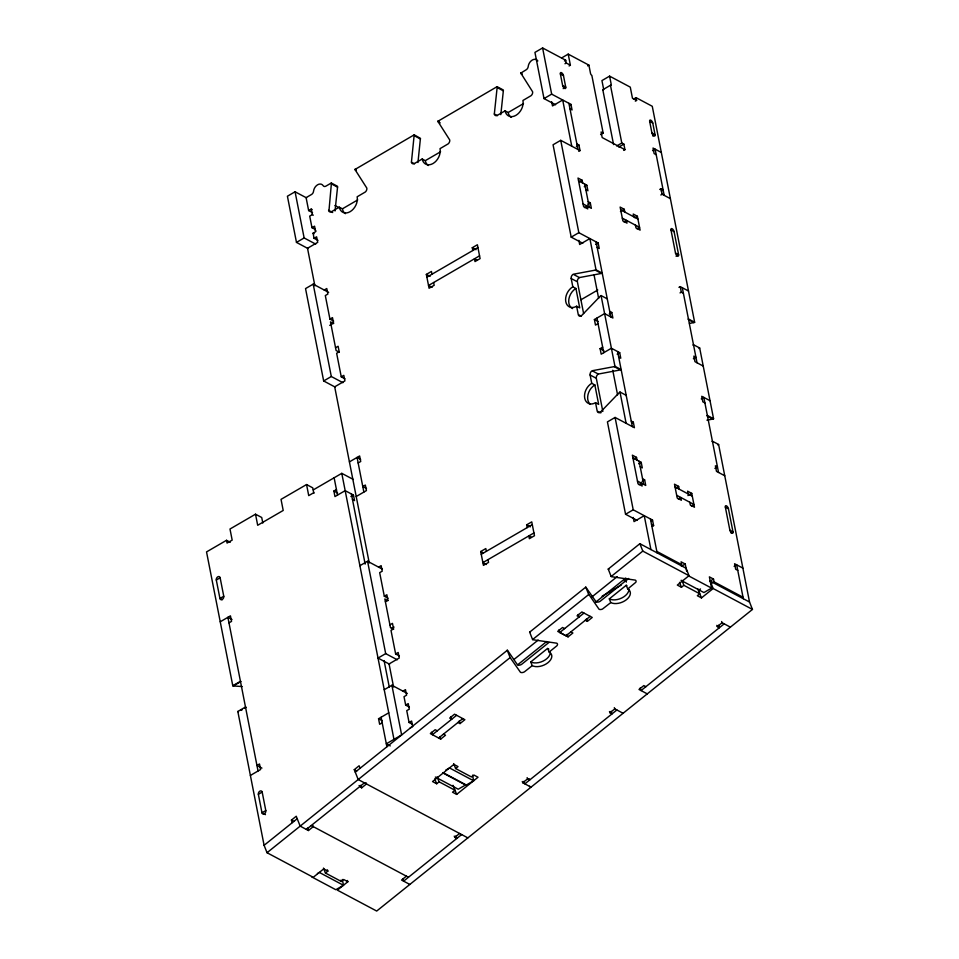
<?xml version="1.0" encoding="UTF-8"?>
<svg xmlns="http://www.w3.org/2000/svg" width="959" height="959" viewBox="0 0 959 959"><rect width="100%" height="100%" fill="white"/><g stroke="black" fill="none" stroke-linecap="round" stroke-linejoin="round"><path stroke-width="1.44" d="M417.956 162.527L420.438 138.348L414.192 134.835L355.046 169.431A3.297 2.338 -62 0 0 355.262 169.971L366.817 188.084A3.333 2.362 -62 0 1 365.271 192.028L357.156 196.787A11.652 8.283 -62 0 1 350.131 211.675A11.652 8.283 -62 0 1 339.294 207.168L331.634 211.615A3.333 2.362 -62 0 1 328.925 211.244L331.358 183.852A3.321 2.362 -62 0 0 331.299 183.001L325.916 186.13A3.333 2.362 -62 0 1 323.159 185.674A6.665 4.735 -62 0 0 317.621 184.775A6.665 4.735 -62 0 0 313.533 191.273A3.333 2.362 -62 0 1 311.483 194.509L306.101 197.638L308.642 210.572L312.526 212.634M335.027 210.98L337.556 187.149A3.321 2.362 -62 0 0 337.508 186.298L331.299 183.001M414.54 163.821L411.435 162.167L414.192 134.835M497.433 115.655L494.329 114.001L497.134 87.533A3.333 2.374 -62 0 0 497.086 86.67L437.927 121.266A3.345 2.374 -62 0 0 438.143 121.805L449.711 139.93A3.333 2.362 -62 0 1 448.165 143.862L440.049 148.633A11.652 8.283 -62 0 1 433.024 163.521A11.652 8.283 -62 0 1 422.188 159.002M500.814 114.66L503.343 90.829A3.333 2.374 -62 0 0 503.295 89.978L497.086 86.67M592.902 371.157L598.332 374.046L620.401 369.922A3.333 2.362 -62 0 0 621.156 369.611L614.947 366.314A3.333 2.362 -62 0 1 614.192 366.626L592.123 370.749A3.333 2.362 -62 0 0 590.121 375.005L591.751 383.312A11.652 8.283 -62 0 0 584.714 398.201A11.652 8.283 -62 0 0 595.551 402.708L597.181 411.027A3.333 2.362 -62 0 0 600.274 412.31L619.286 392.579A3.321 2.362 -62 0 1 619.994 392.039L626.203 395.336A3.321 2.362 -62 0 0 625.831 395.587M292.399 822.594L291.416 820.125L296.247 816.241L300.167 826.131L308.438 830.53L313.281 826.646L312.79 825.411M467.86 837.878L358.198 779.547L354.279 769.657L359.122 765.773L360.104 768.255M323.483 868.087L325.437 873.026L327.858 871.096L323.722 868.89L313.245 877.305L267.034 852.719L264.097 845.311L297.23 818.71M355.262 772.139L507.347 650.262A3.368 2.026 -21.4 0 1 507.695 650.574L517.536 664.899A3.333 2.002 -21.6 0 0 521.552 664.395L548.98 642.422M507.203 650.178L510.14 657.586L520.473 672.307A3.333 2.002 -21.6 0 0 524.489 671.803L532.221 665.642A11.652 7.025 -21.6 0 0 547.925 662.705A11.652 7.025 -21.6 0 0 549.147 652.048L556.807 645.863A3.333 2.002 -21.5 0 0 556.747 643.189L533.288 639.797A3.345 2.014 -21.6 0 1 532.593 639.569L529.656 632.149L585.781 587.112L596.102 601.832A3.333 2.002 -21.6 0 0 600.118 601.329L628.672 578.457M585.781 587.112L588.718 594.52A3.345 2.026 -21.9 0 1 589.21 594.916L599.039 609.241A3.333 2.014 -21.6 0 0 602.492 609.049L610.787 602.576A11.652 7.013 -21.6 0 0 626.491 599.639A11.652 7.013 -21.6 0 0 627.713 588.994L635.721 582.377A3.333 2.002 -21.5 0 0 635.326 580.123L611.854 576.743A3.345 2.002 -21.3 0 1 611.171 576.503L608.234 569.083L639.869 543.693L686.081 568.267L689.018 575.688L677.318 585.074L681.465 587.268L683.875 585.326L699.746 593.765L697.325 595.707L701.461 597.913L713.148 588.526L752.467 609.433L376.695 911.05L337.376 890.144L347.865 881.729L347.374 880.494M267.034 852.719L510.14 657.586M532.593 639.569L588.718 594.52M611.171 576.503L642.806 551.101L689.018 575.688M513.916 659.528L538.155 640.073M591.679 597.109L617.224 576.599M306.377 829.427L364.408 782.856M359.074 785.493L361.639 787.83L366.47 783.947L365.978 782.712M517.812 664.683L546.678 641.523M595.563 602.276L625.759 578.037M456.604 715.306L432.425 734.714L431.442 732.244M558.809 630.015L559.78 632.484L583.971 613.077M610.787 602.576L609.313 598.872L626.251 585.278A11.652 7.025 -21.6 0 1 626.862 585.661M438.635 738.01L462.813 718.603M590.181 616.373L565.99 635.793L559.78 632.484M437.256 730.818L435.182 729.715L430.351 733.599L440.696 739.101L445.527 735.217L443.466 734.126M457.97 722.475L460.044 723.577L464.875 719.694L454.53 714.191L449.699 718.075L451.761 719.166L450.79 716.697M564.611 628.589L562.549 627.498L557.706 631.37L568.052 636.872L572.895 633L570.821 631.897M585.338 620.245L587.399 621.348L592.242 617.464L581.897 611.962L577.054 615.846L579.128 616.949L578.145 614.479M455.621 768.543L458.03 766.601L453.895 764.395L432.533 781.549L436.669 783.755L439.09 781.813L454.95 790.252L452.528 792.194L456.664 794.388L478.038 777.234L473.902 775.04L471.48 776.982L455.621 768.543L453.667 763.604M698.524 590.492L700.478 588.934M325.437 873.026L341.308 881.465L343.718 879.523L347.865 881.729M406.388 876.166L401.545 880.05L409.829 884.45M454.254 836.116L454.746 837.351L459.577 833.467M522.283 781.513L522.775 782.748L527.618 778.864L529.68 779.967L529.2 778.732M609.48 711.53L609.972 712.765L614.803 708.881L623.086 713.28M716.805 625.388L717.296 626.623L722.127 622.739L730.398 627.138M461.651 834.57L403.619 881.153L402.636 878.684M616.877 709.984L524.849 783.851L523.866 781.381M724.201 623.841L641.056 690.564L640.085 688.094M306.616 197.914L295.072 191.776L287.412 196.223L296.475 242.399L308.067 248.573M569.107 65.955L570.389 65.212L566.254 63.006L565.702 60.237L542.602 47.95L534.942 52.397L544.005 98.585L555.597 104.747M494.329 114.001A3.333 2.362 -62 0 0 497.421 115.296L505.081 110.848A11.652 8.283 -62 0 0 515.918 115.356A11.652 8.283 -62 0 0 522.943 100.467L531.046 95.696A3.333 2.362 -62 0 0 532.605 91.764L520.821 73.112L526.167 69.779A3.333 2.362 -62 0 0 528.205 66.543A6.665 4.735 -62 0 1 532.293 60.045A6.665 4.735 -62 0 1 537.831 60.944M561.782 57.864L568.207 54.124L588.898 65.128L590.528 73.447A1.666 0.767 59.8 0 0 591.835 75.377L603.163 133.109L600.61 134.596M564.431 60.98L565.702 60.237M308.642 210.572L311.196 209.086L312.226 209.637M564.971 63.75L566.254 63.006M313.317 215.176L312.286 214.636L309.709 216.123L311.975 227.679L315.067 229.321A2.493 1.151 59.8 0 0 315.847 231.023M587.627 65.871L588.898 65.128M339.294 207.168L342.399 208.822L357.707 199.928M411.435 162.167A3.333 2.362 -62 0 0 414.528 163.45L422.188 159.002L425.293 160.656L440.601 151.762M505.081 110.848L508.186 112.491L523.494 103.596M311.975 227.679L314.552 226.18L315.631 231.718L313.078 233.205L314.072 238.288L317.956 240.349M296.475 242.399L304.135 237.952L315.715 244.113M544.005 98.585L551.665 94.138L570.977 104.411L572.055 109.949L569.994 108.846M563.185 88.624L565.726 87.137L563.472 75.593A2.493 1.151 59.8 0 0 561.506 72.692A2.493 1.151 59.8 0 0 560.368 73.939L562.633 85.495A2.493 1.151 59.8 0 0 564.587 88.396A2.493 1.151 59.8 0 0 565.738 87.137L562.633 85.495M314.072 238.288L316.626 236.801L317.717 242.339L307.515 248.273L314.876 285.794M635.326 101.163L636.596 100.431L632.461 98.226L630.279 87.137L609.588 76.133L601.94 80.58L603.571 88.899A1.666 0.767 59.8 0 1 602.803 89.726L613.568 144.581M569.694 105.142L570.977 104.411M602.803 89.738L610.463 85.279A1.666 0.767 59.8 0 0 611.231 84.452L609.588 76.133M328.637 292.363L313.197 284.14L305.537 288.587L323.663 380.963L335.242 387.124M578.756 151.33L580.039 150.587L560.727 140.326L553.067 144.773L571.192 237.137L582.772 243.298M633.503 99.137L636.057 97.65L652.264 106.281L694.64 322.284A3.333 2.362 -62 0 1 693.884 322.596L689.473 323.423M324.226 290.014L326.779 288.527L327.87 294.065L325.317 295.552L329.932 319.107L333.66 321.085M576.395 146.535L578.948 145.049L580.039 150.587M616.685 145.984L621.792 143.023L623.853 144.114L624.944 149.664L623.674 150.407M618.759 147.087L623.853 144.114M329.932 319.107L332.485 317.621L333.576 323.171L329.752 325.389M652.755 135.974L655.045 134.644L652.779 123.1A2.493 1.151 59.8 0 0 650.825 120.199A2.493 1.151 59.8 0 0 649.675 121.445L651.94 133.001A2.493 1.151 59.8 0 0 653.906 135.902A2.493 1.151 59.8 0 0 655.045 134.644L651.94 133.001M579.596 181.742L582.149 180.256L582.688 183.025M433.624 282.533L434.175 285.303L429.069 288.263L426.347 274.406L431.454 271.445L431.994 274.214M472.823 250.491L472.284 247.722L477.39 244.761L480.099 258.606L475.005 261.579L474.453 258.81L476.935 260.129M426.887 277.175L477.93 247.53M584.283 186.717L586.824 185.231L587.915 190.769L585.853 189.678M652.564 150.647L655.117 149.16L664.179 195.348M479.56 255.837L428.517 285.494L432.065 287.376M335.554 347.745L338.107 346.259L339.198 351.797L336.645 353.284L341.26 376.839L344.988 378.817M587.723 204.267L590.276 202.781L591.355 208.331L583.084 203.919M584.666 207.612L587.22 206.125L587.771 208.894L583.623 206.688L578.013 178.062L582.149 180.256M323.663 380.963L331.311 376.515L342.902 382.677M571.192 237.137L578.84 232.689L598.152 242.963L599.243 248.501L597.169 247.41M620.449 211.507L624.273 209.29L624.812 212.059M659.744 189.45L661.015 188.707L663.089 189.798L661.171 190.913M341.26 376.839L343.813 375.353L344.904 380.903L334.691 386.837L369.239 562.909M660.835 194.989L662.106 194.245L670.389 198.645M623.901 221.853L626.455 220.366L626.994 223.135L622.859 220.942L620.137 207.084L624.273 209.29M634.822 217.741L637.375 216.255L640.097 230.112L635.961 227.906L635.409 225.137M595.599 244.449L598.152 242.963M637.016 228.829L639.569 227.343L622.331 218.172M580.962 299.771L597.793 290.002M676.059 256.209L678.612 254.734L674.081 231.634A2.493 1.151 59.8 0 0 672.115 228.733A2.493 1.151 59.8 0 0 670.976 229.98L675.508 253.08A2.493 1.151 59.8 0 0 677.462 255.981A2.493 1.151 59.8 0 0 678.612 254.734L675.508 253.08M262.814 523.039L261.723 517.5L255.514 514.192L229.992 529.02L232.174 540.109L227.067 543.07L226.528 540.301L206.533 551.916L232.785 685.745A3.333 1.546 59.8 0 0 233.361 685.949L242.183 686.56M313.845 493.382L312.754 487.843L306.556 484.547L281.035 499.363L283.205 510.452L257.683 525.28L255.514 514.192M349.424 461.878L359.625 455.957L360.716 461.495L358.163 462.981M598.032 323.603L595.479 325.089L594.4 319.539L604.602 313.617L612.885 318.016L611.794 312.478L609.72 311.375M609.241 313.953L611.794 312.478M313.281 489.893L341.776 473.338L353.332 479.476M313.833 492.662L308.726 495.623L306.556 484.547M678.948 287.352L680.231 286.621L688.502 291.021M352.468 499.495L354.542 500.598L353.451 495.06L345.18 490.648L334.967 496.582L333.888 491.044L336.441 489.558M680.039 292.903L681.322 292.159L683.383 293.262M618.699 357.096L620.761 358.198L619.682 352.66L611.398 348.249L601.197 354.183L600.106 348.644L602.66 347.158M350.898 496.534L353.451 495.06M356.209 496.522L366.422 490.588L365.331 485.05L362.778 486.537L366.506 488.515M216.302 580.003L220.138 577.786L223.759 596.258A2.493 1.774 -62 0 1 222.248 599.447A2.493 1.774 -62 0 1 219.935 598.476L216.302 580.003A2.493 1.774 -62 0 1 217.813 576.815A2.493 1.774 -62 0 1 220.138 577.786M617.128 354.135L619.682 352.66M223.759 596.258L219.935 598.476L222.26 599.711M220.234 621.78L230.448 615.846L231.539 621.384L228.985 622.87M693.381 358.714L695.934 357.228L693.872 356.125L694.951 361.663L703.235 366.074M359.901 565.702L367.561 561.255L382.341 569.119M631.25 421.061L633.312 422.164L634.402 427.702L615.091 417.441L607.431 421.888L625.556 514.252L637.148 520.413M378.589 567.129L381.143 565.642L382.233 571.18L379.68 572.667L384.307 596.222L388.023 598.2M632.041 422.907L633.312 422.164M701.269 398.896L703.822 397.41L718.543 472.463M384.307 596.222L386.861 594.736L387.939 600.286L385.386 601.761M232.785 685.745L240.445 681.298A3.333 1.546 59.8 0 0 241.009 681.501M233.361 685.949L239.738 682.245M633.959 458.858L636.512 457.371L637.064 460.14M487.999 559.648L488.539 562.418L483.432 565.378L480.711 551.521L485.817 548.56L486.369 551.329M527.198 527.606L526.647 524.837L531.754 521.876L534.475 535.721L529.368 538.694L528.829 535.925L531.31 537.244M481.262 554.29L532.293 524.645M638.646 463.832L641.199 462.346L642.29 467.884L640.216 466.793M533.923 532.952L482.892 562.609L486.441 564.491M264.097 845.311L237.832 711.47L245.492 707.023A3.333 1.546 59.8 0 1 245.948 707.334M241.009 710.427L242.279 709.684M244.833 708.198L246.103 707.454M389.917 624.86L392.471 623.374L393.562 628.912L391.008 630.399L395.635 653.954L399.352 655.932M642.086 481.382L644.64 479.896L645.731 485.434L637.447 481.034M391.512 628.541L394.065 627.054M639.042 484.727L641.595 483.24L642.134 486.009L637.999 483.804L632.377 455.177L636.512 457.371M397.266 659.792L385.686 653.63L378.026 658.078L389.618 664.239M625.556 514.252L633.216 509.804L652.528 520.078L653.606 525.616L652.336 526.359M676.095 487.879L678.636 486.393L679.188 489.174M395.635 653.954L398.177 652.468L399.268 658.018L389.066 663.94L393.598 687.04M714.911 468.4L717.452 466.913L715.39 465.822L716.481 471.36L724.752 475.76M678.265 498.968L680.818 497.481L681.358 500.25L677.222 498.057L674.501 484.199L678.636 486.393M687.915 495.587L691.751 493.37L694.46 507.227L690.324 505.021L689.785 502.252M651.245 520.821L652.528 520.078M691.379 505.944L693.932 504.458L676.694 495.288M384.235 689.713L391.895 685.265L407.335 693.477M250.383 775.447L260.596 769.514L259.505 763.975L256.952 765.45L261.927 768.099M402.924 691.139L405.477 689.653L406.568 695.191L404.015 696.678L405.669 705.105L409.385 707.083M382.197 722.798L379.644 724.285L378.553 718.735L388.767 712.801M405.669 705.105L408.222 703.618L409.301 709.169L406.748 710.643L409.073 722.487L412.178 724.129M624.273 581.01L628.109 578.78M258.355 794.304L262.179 792.074L265.811 810.607A2.493 1.774 -62 0 1 264.312 813.795A2.493 1.774 -62 0 1 261.987 812.824L258.355 794.304A2.493 1.774 -62 0 1 259.865 791.163A2.493 1.774 -62 0 1 262.191 792.134M602.108 596.198L621.24 585.074M731.058 532.952L732.976 531.837L728.444 508.749A2.493 1.151 59.8 0 0 726.478 505.849A2.493 1.151 59.8 0 0 725.34 507.095L729.871 530.195A2.493 1.151 59.8 0 0 731.825 533.096A2.493 1.151 59.8 0 0 732.976 531.837L729.871 530.195M409.073 722.487L411.627 721L412.718 726.538L410.164 728.025M681.417 566.266L685.241 564.036L686.62 571.049M265.799 810.547L261.975 812.776L265.463 814.635M734.114 566.313L736.668 564.827L743.321 598.728M709.684 581.298L713.52 579.08L714.059 581.849L743.033 597.253M711.506 583.336L714.059 581.849M713.52 579.08L709.384 576.874L711.578 588.107L703.93 592.554L681.058 580.387M445.671 770.173L449.495 767.943L473.638 780.782L465.978 785.229L443.118 773.074M317.417 873.541L319.335 872.426L343.466 885.277L335.818 889.724L311.675 876.886M573.973 274.682L579.404 277.571L601.473 273.435A3.333 2.362 -62 0 0 602.216 273.135L596.019 269.827A3.333 2.362 -62 0 1 595.263 270.138L573.194 274.262A3.333 2.362 -62 0 0 571.192 278.518L572.823 286.825A11.652 8.283 -62 0 0 565.786 301.713A11.652 8.283 -62 0 0 576.623 306.233L579.727 307.875L575.915 288.479L572.823 286.825M706.927 420.174L712.813 419.083A3.333 2.362 -62 0 0 713.568 418.771L699.686 348.009L693.477 344.713A3.321 2.362 -62 0 0 692.937 345.096M530.351 632.389L529.656 632.149M560.368 73.939L563.472 75.593M649.675 121.445L652.779 123.1M520.785 72.908L521.816 73.459M521.037 73.639L522.08 74.191M661.326 152.457L653.043 148.058L654.134 153.608L656.208 154.699M603.163 133.109L601.101 132.006L602.18 137.557L624.944 149.664M498.177 88.084L503.343 90.829M576.874 143.946L578.948 145.049M578.553 180.831L586.824 185.231M670.976 229.98L674.081 231.634M637.375 216.255L633.24 214.049L633.779 216.83M620.701 209.865L637.939 219.036M437.891 121.074L438.922 121.625M438.143 121.805L440.217 122.908M588.203 201.678L590.276 202.781M415.283 136.238L420.45 138.995M694.64 322.284L688.43 318.987A3.333 2.362 -62 0 1 688.059 319.167M595.263 270.138L599.914 272.608M689.233 320.114L693.884 322.596M571.192 278.518L576.623 281.407M576.623 306.233L578.253 314.54A3.333 2.362 -62 0 0 581.346 315.835L600.358 296.091A3.321 2.362 -62 0 1 601.065 295.552L607.263 298.86M354.998 169.24L356.029 169.779M355.262 169.971L356.292 170.51M472.284 247.722L476.012 249.7M594.4 319.539L598.116 321.529M579.032 314.96L581.358 316.194M332.389 184.404L337.556 187.149M710.032 400.706L701.748 396.307L702.839 401.845L704.901 402.948M334.907 205.514L338.791 207.576M600.106 348.644L603.834 350.622M328.541 210.333L332.677 212.526M713.568 418.771L707.358 415.463A3.333 2.362 -62 0 1 706.795 415.726M614.192 366.626L618.843 369.095M708.162 416.602L712.813 419.083M426.347 274.406L430.076 276.396M590.121 375.005L595.551 377.894M752.467 609.433L749.53 602.012L718.615 444.497L712.405 441.2A3.321 2.362 -62 0 0 712.046 441.44M313.078 233.205L314.12 233.756M591.751 383.312L594.856 384.967L598.656 404.362L595.551 402.708M600.274 412.31L601.053 412.73M597.96 411.435L600.286 412.682M632.916 457.946L641.199 462.346M725.34 507.095L728.444 508.749M691.751 493.37L687.603 491.164L688.154 493.933M675.064 486.98L692.302 496.151M642.566 478.793L644.64 479.896M333.588 323.531L330.483 321.876L336.094 350.514L339.198 352.169M742.877 568.136L734.594 563.736L735.685 569.274L737.759 570.377M651.545 524.525L653.606 525.616M685.241 564.036L681.106 561.842L681.645 564.611L656.819 551.401M749.518 602.024L710.211 581.106L713.148 588.526M688.718 575.939L711.578 588.107M526.647 524.837L530.375 526.815M717.296 626.623L719.358 627.725L718.387 625.256M360.62 459.325L357.072 457.431L363.869 492.075M480.711 551.521L483.204 552.84M333.888 491.044L337.604 493.022M645.898 686.692L643.825 685.589L638.994 689.473L647.265 693.872M609.972 712.765L612.034 713.868L611.063 711.398M387.951 600.646L384.847 598.991L390.469 627.63L393.574 629.284M226.528 540.301L230.244 542.279M232.03 619.526L227.894 617.332L258.043 771M522.775 782.748L531.058 787.147L529.5 786.32M378.553 718.735L382.281 720.712M443.022 772.606L465.894 784.774L458.234 789.221L435.362 777.054M390.265 745.91L386.321 743.812L401.629 734.918L391.895 685.265M354.279 769.657L356.76 770.988M454.746 837.351L456.808 838.454L455.837 835.984M311.207 825.543L408.462 877.269M291.416 820.125L293.898 821.443M683.875 585.326L681.921 580.387M639.869 543.693L642.806 551.101M626.251 585.278L627.713 588.994M586.428 618.879L587.399 621.348M567.081 634.402L568.052 636.872M549.147 652.06L547.673 648.344L530.747 661.938L532.221 665.642M459.061 721.096L460.044 723.577M439.713 736.632L440.696 739.101M452.996 785.301L456.664 794.388M437.124 776.874L439.09 781.813M434.715 778.804L436.669 783.755M361.639 787.83L360.656 785.361M340.817 880.23L341.308 881.465M307.467 828.061L308.438 830.53M721.636 621.504L722.127 622.739M699.507 592.962L697.78 588.826M701.461 597.913L698.763 591.295M679.511 582.329L681.465 587.268M614.311 707.646L614.803 708.881M527.126 777.629L527.618 778.864M327.367 869.849L327.858 871.096M682.305 287.712L697.025 362.766M661.015 188.707L662.106 194.245M680.231 286.621L681.322 292.159M636.057 97.65L636.596 100.431M610.463 85.279L621.792 143.023M568.207 54.124L570.389 65.212M568.903 103.308L577.965 149.496M584.762 184.128L589.294 207.228M596.09 241.86L610.811 316.914M617.608 351.557L632.329 426.611M639.126 461.243L643.657 484.343M650.454 518.975L657.107 552.863M571.756 146.188L562.693 100L552.492 105.934L551.677 101.774M596.019 269.827L589.881 238.563L579.668 244.497L578.852 240.337M601.065 295.552L614.947 366.314M619.994 392.039L626.131 423.303M650.909 549.567L644.244 515.678L634.043 521.612L633.228 517.452M594.089 275.113L598.644 298.381M612.753 370.246L617.584 394.904M596.954 318.064L603.75 352.696M542.602 47.95L551.665 94.138M560.727 140.326L578.84 232.689M615.091 417.441L633.216 509.804M583.611 313.521L577.39 281.814A3.333 2.362 -62 0 1 579.404 277.559M602.827 411.447L596.318 378.302A3.333 2.362 -62 0 1 598.332 374.046M625.807 579.344L626.347 582.113M472.535 775.172L473.638 780.782M311.196 209.086L312.286 214.636M295.072 191.776L304.135 237.952M313.197 284.14L331.311 376.515M367.561 561.255L385.686 653.63M351.39 493.957L365.151 564.108M384.079 660.571L389.282 687.112M341.776 473.338L393.969 739.365M334.128 477.786L337.52 495.096M381.107 717.26L386.897 746.749M342.327 879.463L343.466 885.277M345.444 213.677A11.652 8.283 -62 0 1 342.399 208.822M511.231 117.358A11.652 8.283 -62 0 1 508.186 112.491M428.337 165.523A11.652 8.283 -62 0 1 425.293 160.656M572.547 308.57A11.652 8.283 -62 0 1 568.879 299.04A11.652 8.283 -62 0 1 575.915 288.479M590.312 404.314A11.652 8.283 -62 0 1 587.999 394.617A11.652 8.283 -62 0 1 594.856 384.967M237.832 711.47A3.333 1.546 59.8 0 1 238.455 711.902M608.917 569.334A3.345 2.014 -21.9 0 1 608.222 569.095M628.924 589.234A11.652 7.025 -21.6 0 1 621.78 597.984A11.652 7.025 -21.6 0 1 609.313 598.872M550.346 652.3A11.652 7.013 -21.6 0 1 543.214 661.039A11.652 7.013 -21.6 0 1 530.759 661.926M548.296 648.728A11.652 7.013 -21.6 0 1 548.848 649.159M698.979 348.549A3.321 2.362 -62 0 1 699.686 348.009M717.907 445.036A3.321 2.362 -62 0 1 718.615 444.497"/></g></svg>
